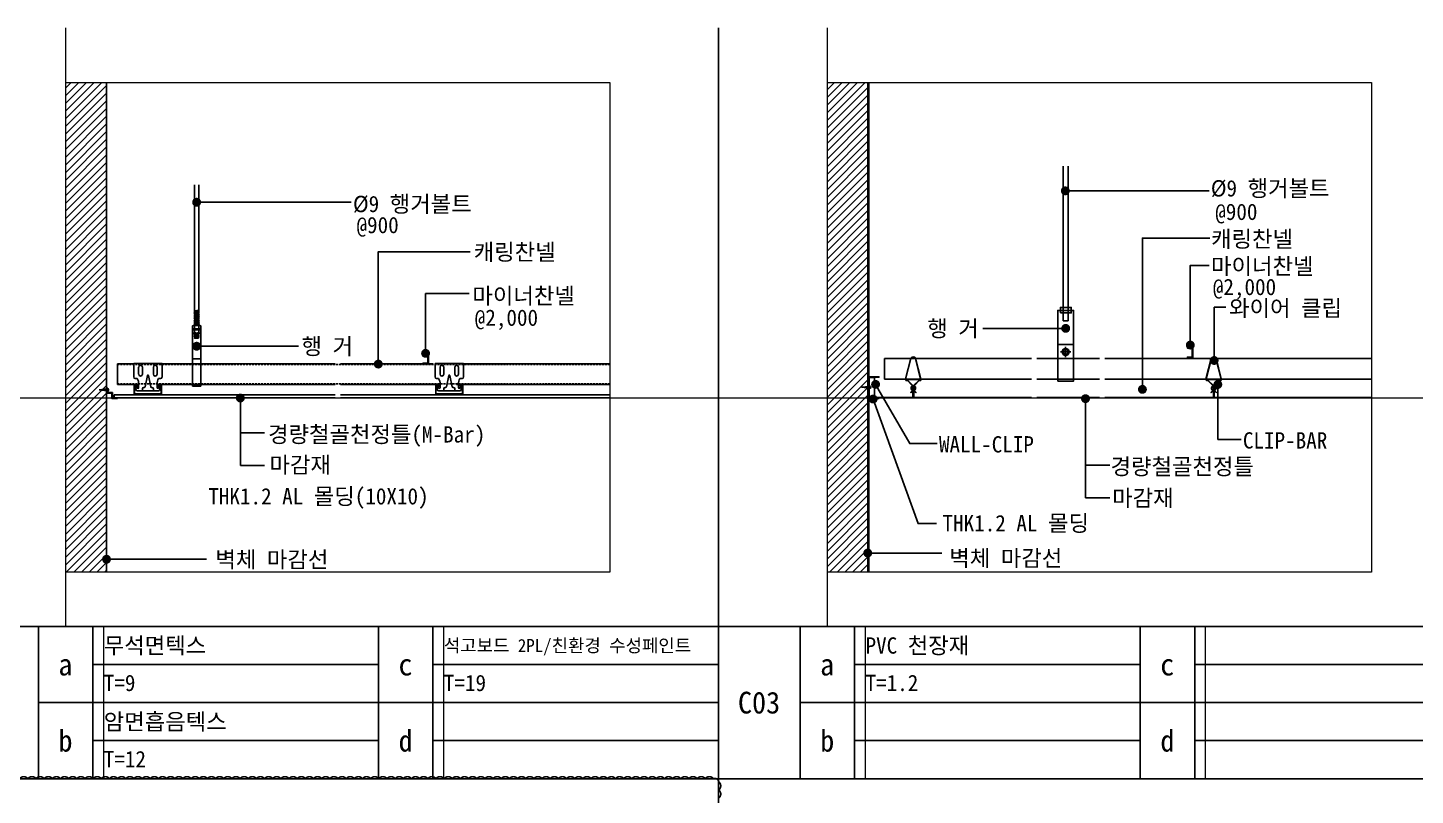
# Model space of a CAD drawing. Header units: millimetres. Extents: x 38 to 24868, y -11128 to 6117.
# Drawn here: x 18716 to 21266, y -7017 to -5606 of the extents above; entities that cross this region are included whole.
import ezdxf
from ezdxf.enums import TextEntityAlignment as Align

# ---------------------------------------------------------------- set-up
doc = ezdxf.new("R2010")
doc.units = ezdxf.units.MM
doc.linetypes.add('HIDDENX2', pattern=[5.5, 3.5, -2])
for name, color, linetype in [('A-CEXM-FINL', 6, 'CONTINUOUS'), ('A-CEXS-FRAM', 8, 'CONTINUOUS'), ('A-MKXS-LEAD', 7, 'CONTINUOUS'), ('A-XXXX-FIN1', 255, 'CONTINUOUS'), ('A-XXXX-FIN3', 4, 'CONTINUOUS'), ('A-XXXX-HATC', 8, 'CONTINUOUS'), ('A-XXXX-TEXT', 3, 'CONTINUOUS'), ('ELEV2', 9, 'CONTINUOUS')]:
    doc.layers.add(name, color=color, linetype=linetype)
for name, color, linetype, lineweight in [('A-CONC-LIN1', 2, 'CONTINUOUS', 40), ('A-XXXX-FIN2', 6, 'CONTINUOUS', 20), ('A-XXXX-SYMB', 7, 'CONTINUOUS', 25), ('A-XXXX-TABL', 7, 'CONTINUOUS', 25), ('A-XXXX-TXT1', 3, 'CONTINUOUS', 25), ('A-XXXX-TXT2', 3, 'CONTINUOUS', 25), ('REV-202205', 20, 'CONTINUOUS', 25)]:
    doc.layers.add(name, color=color, linetype=linetype, lineweight=lineweight)
doc.layers.add('A-XXXX-NPLT', color=144, linetype='CONTINUOUS', lineweight=15, plot=False)
doc.styles.add('돋움체', font='')
doc.styles.get('돋움체').set_extended_font_data('DotumChe')

# ---------------------------------------------------------------- blocks, each defined once
blk = doc.blocks.new('table')
at = {"layer": 'A-XXXX-NPLT'}
for p, q in [((1113.2, -794.7), (1113.2, -654.7)), ((1425.7, -794.7), (1425.7, -654.7)), ((1813.2, -794.7), (1813.2, -654.7)), ((2125.7, -794.7), (2125.7, -654.7))]:
    blk.add_line(p, q, dxfattribs=at)
at = {"layer": 'A-XXXX-TABL'}
for p, q in [((1678.2, -104.5), (1678.2, -2865.5)), ((104.5, -654.7), (3778.2, -654.7)), ((1053.2, -654.7), (1053.2, -794.7)), ((1103.2, -654.7), (1103.2, -794.7)), ((1365.7, -654.7), (1365.7, -794.7)), ((1415.7, -654.7), (1415.7, -794.7)), ((1753.2, -654.7), (1753.2, -794.7)), ((1803.2, -654.7), (1803.2, -794.7)), ((2065.7, -654.7), (2065.7, -794.7)), ((2115.7, -654.7), (2115.7, -794.7)), ((1103.2, -689.7), (1365.7, -689.7)), ((1415.7, -689.7), (1678.2, -689.7)), ((1803.2, -689.7), (2065.7, -689.7)), ((2115.7, -689.7), (2378.2, -689.7)), ((1053.2, -724.7), (1678.2, -724.7)), ((1753.2, -724.7), (2378.2, -724.7)), ((1103.2, -759.7), (1365.7, -759.7)), ((1415.7, -759.7), (1678.2, -759.7)), ((1803.2, -759.7), (2065.7, -759.7)), ((2115.7, -759.7), (2378.2, -759.7)), ((104.5, -794.7), (3778.2, -794.7))]:
    blk.add_line(p, q, dxfattribs=at)

msp = doc.modelspace()

# ---------------------------------------------------------------- hatches: boundary and pattern name
at = {"layer": 'A-XXXX-HATC'}
h = msp.add_hatch(dxfattribs=at)
h.set_pattern_fill('_USER', color=256, scale=10, angle=45, style=0, pattern_type=0)
h.set_pattern_definition([(45, (5916.576, 1440.129), (-7.071068, 7.071068), [])])
h.paths.add_polyline_path([(18860.6, -5706.3), (18785.6, -5706.3), (18785.6, -6606.3), (18860.6, -6606.3)])
h = msp.add_hatch(dxfattribs=at)
h.set_pattern_fill('_USER', color=256, scale=10, angle=45, style=0, pattern_type=0)
h.set_pattern_definition([(45, (7316.576, 1437.097), (-7.071068, 7.071068), [])])
h.paths.add_polyline_path([(20260.6, -5706.3), (20185.6, -5706.3), (20185.6, -6606.3), (20260.6, -6606.3)])

# ---------------------------------------------------------------- linework, layer by layer
at = {"layer": 'A-CEXM-FINL', "linetype": 'Continuous'}
for p, q in [((18874.6, -6280.3), (19280.6, -6280.3)), ((18874.6, -6280.3), (18874.6, -6286.3)), ((18874.6, -6286.3), (19280.6, -6286.3)), ((19290.6, -6280.3), (19785.6, -6280.3)), ((19290.6, -6286.3), (19785.6, -6286.3))]:
    msp.add_line(p, q, dxfattribs=at)
at = {"layer": 'A-CEXS-FRAM'}
for p, q in [((19022.4, -5894.6), (19022.4, -6126.3)), ((19030.2, -5894.6), (19030.2, -6125)), ((19021.8, -6127.3), (19030.8, -6125.6)), ((19021.8, -6127.3), (19022.4, -6126.3)), ((19021.8, -6128.8), (19030.8, -6127.1)), ((19021.8, -6127.3), (19022.4, -6127.9)), ((19021.8, -6128.8), (19022.4, -6127.9)), ((19021.8, -6130.4), (19030.8, -6128.7)), ((19021.8, -6128.8), (19022.4, -6129.5)), ((19021.8, -6130.4), (19022.4, -6129.5)), ((19021.8, -6132), (19030.8, -6130.3)), ((19021.8, -6130.4), (19022.4, -6131.1)), ((19021.8, -6132), (19022.4, -6131.1)), ((19021.8, -6133.5), (19030.8, -6131.8)), ((19021.8, -6132), (19022.4, -6132.6)), ((19021.8, -6133.5), (19022.4, -6132.6)), ((19021.8, -6135.1), (19030.8, -6133.4)), ((19021.8, -6133.5), (19022.4, -6134.2)), ((19021.8, -6135.1), (19022.4, -6134.2)), ((19021.8, -6136.7), (19030.8, -6135)), ((19021.8, -6135.1), (19022.4, -6135.8)), ((19021.8, -6136.7), (19022.4, -6135.8)), ((19021.8, -6138.2), (19030.8, -6136.6)), ((19021.8, -6136.7), (19022.4, -6137.3)), ((19021.8, -6138.2), (19022.4, -6137.3)), ((19021.8, -6139.8), (19030.8, -6138.1)), ((19021.8, -6138.2), (19022.4, -6138.9)), ((19021.8, -6139.8), (19022.4, -6138.9)), ((19021.8, -6141.4), (19030.8, -6139.7)), ((19021.8, -6139.8), (19022.4, -6140.5)), ((19021.8, -6141.4), (19022.4, -6140.5)), ((19021.8, -6142.9), (19030.8, -6141.3)), ((19021.8, -6141.4), (19022.4, -6142)), ((19021.8, -6142.9), (19022.4, -6142)), ((19021.8, -6144.5), (19030.8, -6142.8)), ((19021.8, -6142.9), (19022.4, -6143.6)), ((19021.8, -6144.5), (19022.4, -6143.6)), ((19021.8, -6146.1), (19030.8, -6144.4)), ((19021.8, -6144.5), (19022.4, -6145.2)), ((19021.8, -6146.1), (19022.4, -6145.2)), ((19022.4, -6126.3), (19030.2, -6125)), ((19022.4, -6127.9), (19030.2, -6126.5)), ((19022.4, -6127.9), (19030.2, -6126.5)), ((19022.4, -6129.5), (19030.2, -6128.1)), ((19022.4, -6129.5), (19030.2, -6128.1)), ((19022.4, -6131.1), (19030.2, -6129.7)), ((19022.4, -6131.1), (19030.2, -6129.7)), ((19022.4, -6132.6), (19030.2, -6131.2)), ((19022.4, -6132.6), (19030.2, -6131.2)), ((19022.4, -6134.2), (19030.2, -6132.8)), ((19022.4, -6134.2), (19030.2, -6132.8)), ((19022.4, -6135.8), (19030.2, -6134.4)), ((19022.4, -6135.8), (19030.2, -6134.4)), ((19022.4, -6137.3), (19030.2, -6135.9)), ((19022.4, -6137.3), (19030.2, -6135.9)), ((19022.4, -6138.9), (19030.2, -6137.5)), ((19022.4, -6138.9), (19030.2, -6137.5)), ((19022.4, -6140.5), (19030.2, -6139.1)), ((19022.4, -6140.5), (19030.2, -6139.1)), ((19022.4, -6142), (19030.2, -6140.7)), ((19022.4, -6142), (19030.2, -6140.7)), ((19022.4, -6143.6), (19030.2, -6142.2)), ((19022.4, -6143.6), (19030.2, -6142.2)), ((19022.4, -6145.2), (19030.2, -6143.8)), ((19022.4, -6145.2), (19030.2, -6143.8)), ((19022.4, -6146.7), (19030.2, -6145.4)), ((19022.4, -6146.7), (19030.2, -6145.4)), ((19030.2, -6125), (19030.8, -6125.6)), ((19030.2, -6126.5), (19030.8, -6125.6)), ((19030.2, -6126.5), (19030.8, -6127.1)), ((19030.2, -6128.1), (19030.8, -6127.1)), ((19030.2, -6128.1), (19030.8, -6128.7)), ((19030.2, -6129.7), (19030.8, -6128.7)), ((19030.2, -6129.7), (19030.8, -6130.3)), ((19030.2, -6131.2), (19030.8, -6130.3)), ((19030.2, -6131.2), (19030.8, -6131.8)), ((19030.2, -6132.8), (19030.8, -6131.8)), ((19030.2, -6132.8), (19030.8, -6133.4)), ((19030.2, -6134.4), (19030.8, -6133.4)), ((19030.2, -6134.4), (19030.8, -6135)), ((19030.2, -6135.9), (19030.8, -6135)), ((19030.2, -6135.9), (19030.8, -6136.6)), ((19030.2, -6137.5), (19030.8, -6136.6)), ((19030.2, -6137.5), (19030.8, -6138.1)), ((19030.2, -6139.1), (19030.8, -6138.1)), ((19030.2, -6139.1), (19030.8, -6139.7)), ((19030.2, -6140.7), (19030.8, -6139.7)), ((19030.2, -6140.7), (19030.8, -6141.3)), ((19030.2, -6142.2), (19030.8, -6141.3)), ((19030.2, -6142.2), (19030.8, -6142.8)), ((19030.2, -6143.8), (19030.8, -6142.8)), ((19030.2, -6143.8), (19030.8, -6144.4)), ((19030.2, -6145.4), (19030.8, -6144.4)), ((19030.2, -6145.4), (19030.8, -6146)), ((19018.6, -6158.6), (19018.6, -6153.8)), ((19018.6, -6159.3), (19034, -6159.3)), ((19018.6, -6264.3), (19018.6, -6159.3)), ((19018.6, -6166.3), (19018.6, -6161.5)), ((19032.1, -6153.1), (19020.6, -6153.1)), ((19020.6, -6167), (19022, -6167)), ((19021.8, -6147.6), (19030.8, -6146)), ((19021.8, -6146.1), (19022.4, -6146.7)), ((19021.8, -6147.6), (19022.4, -6146.7)), ((19021.8, -6149.2), (19030.8, -6147.5)), ((19021.8, -6147.6), (19022.4, -6148.3)), ((19021.8, -6149.2), (19022.4, -6148.3)), ((19021.8, -6150.8), (19030.8, -6149.1)), ((19021.8, -6149.2), (19022.4, -6149.9)), ((19021.8, -6150.8), (19022.4, -6149.9)), ((19021.8, -6152.4), (19030.8, -6150.7)), ((19021.8, -6150.8), (19022.4, -6151.5)), ((19021.8, -6152.4), (19022.4, -6151.5)), ((19021.8, -6152.4), (19022.4, -6153)), ((19021.8, -6168), (19027.6, -6167)), ((19021.8, -6168), (19022.4, -6167.1)), ((19021.8, -6169.6), (19030.8, -6167.9)), ((19021.8, -6168), (19022.4, -6168.7)), ((19021.8, -6169.6), (19022.4, -6168.7)), ((19021.8, -6171.2), (19030.8, -6169.5)), ((19021.8, -6169.6), (19022.4, -6170.3)), ((19021.8, -6171.2), (19022.4, -6170.3)), ((19022, -6167), (19030.3, -6167)), ((19022.3, -6167), (19022.4, -6167.1)), ((19022.4, -6148.3), (19030.2, -6146.9)), ((19022.4, -6148.3), (19030.2, -6146.9)), ((19022.4, -6149.9), (19030.2, -6148.5)), ((19022.4, -6149.9), (19030.2, -6148.5)), ((19022.4, -6151.5), (19030.2, -6150.1)), ((19022.4, -6151.5), (19030.2, -6150.1)), ((19022.4, -6153), (19030.2, -6151.6)), ((19022.4, -6153), (19030.2, -6151.6)), ((19022.4, -6167.1), (19023.3, -6167)), ((19022.4, -6167.1), (19023.3, -6167)), ((19022.4, -6167), (19022.5, -6167)), ((19022.4, -6167), (19022.4, -6167)), ((19022.4, -6167), (19022.5, -6167)), ((19022.4, -6167), (19022.4, -6167)), ((19022.4, -6168.7), (19029.9, -6167.3)), ((19022.4, -6168.7), (19029.9, -6167.3)), ((19022.4, -6170.3), (19029.9, -6168.9)), ((19022.4, -6170.3), (19029.9, -6168.9)), ((19022.4, -6171.8), (19029.9, -6170.5)), ((19022.4, -6171.8), (19029.9, -6170.5)), ((19022.5, -6158.6), (19022.5, -6153.8)), ((19022.5, -6166.3), (19022.5, -6161.5)), ((19026.3, -6153.1), (19030.8, -6152.2)), ((19029.9, -6167.3), (19030.3, -6167)), ((19029.9, -6167.3), (19030.8, -6167.9)), ((19029.9, -6168.9), (19030.8, -6167.9)), ((19029.9, -6168.9), (19030.8, -6169.5)), ((19029.9, -6170.5), (19030.8, -6169.5)), ((19029.9, -6170.5), (19030.8, -6171.1)), ((19030.2, -6146.9), (19030.8, -6146)), ((19030.2, -6146.9), (19030.8, -6147.5)), ((19030.2, -6148.5), (19030.8, -6147.5)), ((19030.2, -6148.5), (19030.8, -6149.1)), ((19030.2, -6150.1), (19030.8, -6149.1)), ((19030.2, -6150.1), (19030.8, -6150.7)), ((19030.2, -6151.6), (19030.8, -6150.7)), ((19030.2, -6151.6), (19030.8, -6152.2)), ((19030.2, -6158.6), (19030.2, -6153.8)), ((19030.2, -6166.3), (19030.2, -6161.5)), ((19030.3, -6153.1), (19030.8, -6152.2)), ((19030.3, -6167), (19032.1, -6167)), ((19034, -6158.6), (19034, -6153.8)), ((19034, -6159.3), (19034, -6264.3)), ((19034, -6166.3), (19034, -6161.5)), ((19021.8, -6172.7), (19030.8, -6171.1)), ((19021.8, -6171.2), (19022.4, -6171.8)), ((19021.8, -6172.7), (19022.4, -6171.8)), ((19021.8, -6174.3), (19030.8, -6172.6)), ((19021.8, -6172.7), (19022.4, -6173.4)), ((19021.8, -6174.3), (19022.4, -6173.4)), ((19021.8, -6175.9), (19030.8, -6174.2)), ((19021.8, -6174.3), (19022.4, -6175)), ((19021.8, -6175.9), (19022.4, -6175)), ((19021.8, -6175.9), (19022.4, -6176.6)), ((19022.4, -6173.4), (19029.9, -6172)), ((19022.4, -6173.4), (19029.9, -6172)), ((19022.4, -6175), (19029.9, -6173.6)), ((19022.4, -6175), (19029.9, -6173.6)), ((19022.4, -6176.6), (19029.9, -6175.2)), ((19022.4, -6176.6), (19029.9, -6175.2)), ((19022.4, -6176.6), (19029.9, -6176.6)), ((19029.9, -6172), (19030.8, -6171.1)), ((19029.9, -6172), (19030.8, -6172.6)), ((19029.9, -6173.6), (19030.8, -6172.6)), ((19029.9, -6173.6), (19030.8, -6174.2)), ((19029.9, -6175.2), (19030.8, -6174.2)), ((19029.9, -6175.2), (19029.9, -6176.6)), ((18880.6, -6223.3), (18910.6, -6223.3)), ((18880.6, -6261.3), (18880.6, -6223.3)), ((18910.6, -6222.8), (18910.6, -6247.7)), ((18910.6, -6222.8), (18962.7, -6222.8)), ((18919.7, -6229.5), (18919.7, -6242.7)), ((18926.5, -6229.5), (18926.5, -6242.7)), ((18935.9, -6244.7), (18931.5, -6265.7)), ((18941.8, -6265.7), (18937.5, -6244.7)), ((18946.8, -6229.5), (18946.8, -6242.7)), ((18953.6, -6229.5), (18953.6, -6242.7)), ((18962.7, -6222.8), (18962.7, -6247.7)), ((18962.7, -6223.3), (19280.6, -6223.3)), ((19290.6, -6223.3), (19460.7, -6223.3)), ((19464.5, -6222.8), (19464.5, -6247.7)), ((19464.5, -6222.8), (19516.7, -6222.8)), ((19473.7, -6229.5), (19473.7, -6242.7)), ((19480.4, -6229.5), (19480.4, -6242.7)), ((19489.8, -6244.7), (19485.4, -6265.7)), ((19495.8, -6265.7), (19491.4, -6244.7)), ((19500.7, -6229.5), (19500.7, -6242.7)), ((19507.5, -6229.5), (19507.5, -6242.7)), ((19512.9, -6223.3), (19785.6, -6223.3)), ((19516.7, -6222.8), (19516.7, -6247.7)), ((18880.6, -6261.3), (18919.7, -6261.3)), ((18911.7, -6262.3), (18911.7, -6279.7)), ((18912.2, -6262.3), (18912.2, -6278.5)), ((18912.7, -6261.3), (18917, -6261.3)), ((18912.7, -6261.8), (18917, -6261.8)), ((18913.3, -6250.4), (18917, -6250.4)), ((18913.3, -6262.2), (18914.6, -6270.6)), ((18913.3, -6262.2), (18914.6, -6270.6)), ((18915.3, -6263.8), (18916.8, -6267.6)), ((18917.3, -6272.9), (18956, -6272.9)), ((18917.6, -6262.3), (18917.6, -6264.5)), ((18917.6, -6264.5), (18918.1, -6264.5)), ((18918.1, -6262.3), (18918.1, -6264.5)), ((18919.7, -6261.1), (18919.7, -6267.6)), ((18926.5, -6269.5), (18926.5, -6272.9)), ((18929.2, -6266.8), (18930.1, -6266.8)), ((18943.2, -6266.8), (18944.1, -6266.8)), ((18946.8, -6269.5), (18946.8, -6272.9)), ((18953.6, -6261.1), (18953.6, -6267.6)), ((18953.6, -6261.3), (19280.6, -6261.3)), ((18955.2, -6262.3), (18955.2, -6264.5)), ((18955.7, -6264.5), (18955.2, -6264.5)), ((18955.7, -6262.3), (18955.7, -6264.5)), ((18956.3, -6250.4), (18960, -6250.4)), ((18960.6, -6261.3), (18956.3, -6261.3)), ((18960.6, -6261.8), (18956.3, -6261.8)), ((18958, -6263.8), (18956.5, -6267.6)), ((18957.5, -6261.3), (18960.6, -6261.3)), ((18960, -6262.2), (18958.7, -6270.6)), ((18961.1, -6262.3), (18961.1, -6278.5)), ((18961.7, -6262.3), (18961.7, -6279.7)), ((19034, -6264.3), (19018.6, -6264.3)), ((19290.6, -6261.3), (19469.9, -6261.3)), ((19465.6, -6262.3), (19465.6, -6279.7)), ((19466.1, -6262.3), (19466.1, -6278.5)), ((19466.7, -6261.3), (19471, -6261.3)), ((19466.7, -6261.8), (19471, -6261.8)), ((19467.2, -6250.4), (19471, -6250.4)), ((19467.2, -6262.2), (19468.5, -6270.6)), ((19467.2, -6262.2), (19468.5, -6270.6)), ((19469.2, -6263.8), (19470.8, -6267.6)), ((19471.2, -6272.9), (19510, -6272.9)), ((19471.5, -6262.3), (19471.5, -6264.5)), ((19471.5, -6264.5), (19472, -6264.5)), ((19472, -6262.3), (19472, -6264.5)), ((19473.7, -6261.1), (19473.7, -6267.6)), ((19480.4, -6269.5), (19480.4, -6272.9)), ((19483.1, -6266.8), (19484.1, -6266.8)), ((19497.1, -6266.8), (19498.1, -6266.8)), ((19500.7, -6269.5), (19500.7, -6272.9)), ((19503.7, -6261.3), (19785.6, -6261.3)), ((19507.5, -6261.1), (19507.5, -6267.6)), ((19509.1, -6262.3), (19509.1, -6264.5)), ((19509.6, -6264.5), (19509.1, -6264.5)), ((19509.6, -6262.3), (19509.6, -6264.5)), ((19510.2, -6250.4), (19514, -6250.4)), ((19514.5, -6261.3), (19510.2, -6261.3)), ((19514.5, -6261.8), (19510.2, -6261.8)), ((19511.9, -6263.8), (19510.4, -6267.6)), ((19514, -6262.2), (19512.6, -6270.6)), ((19515, -6262.3), (19515, -6278.5)), ((19515.6, -6262.3), (19515.6, -6279.7)), ((18912.2, -6280.3), (18916.8, -6280.3)), ((18917.2, -6278.6), (18912.3, -6278.6)), ((18912.3, -6278.6), (18916.8, -6278.6)), ((18917, -6279.2), (18912.5, -6279.2)), ((18912.5, -6279.2), (18916.8, -6279.2)), ((18916.9, -6279.7), (18912.5, -6279.7)), ((18912.5, -6279.7), (18916.8, -6279.7)), ((18916.8, -6278.6), (18956.5, -6278.6)), ((18917.2, -6279.8), (18917.7, -6280.2)), ((18917.3, -6279.3), (18917.9, -6279.6)), ((18917.5, -6278.7), (18918, -6279.1)), ((18955.3, -6280.3), (18918, -6280.3)), ((18955.1, -6279.7), (18918.2, -6279.7)), ((18955, -6279.2), (18918.3, -6279.2)), ((18955.8, -6278.7), (18955.3, -6279.1)), ((18956, -6279.3), (18955.4, -6279.6)), ((18956.1, -6279.8), (18955.6, -6280.2)), ((18956.1, -6278.6), (18961, -6278.6)), ((18956.3, -6279.2), (18960.8, -6279.2)), ((18956.4, -6279.7), (18960.8, -6279.7)), ((18961, -6278.6), (18956.5, -6278.6)), ((18960.8, -6279.2), (18956.5, -6279.2)), ((18960.8, -6279.7), (18956.5, -6279.7)), ((18960.8, -6280), (18956.5, -6280)), ((18961.1, -6280.3), (18956.5, -6280.3)), ((19466.1, -6280.3), (19470.7, -6280.3)), ((19471.1, -6278.6), (19466.2, -6278.6)), ((19466.2, -6278.6), (19470.7, -6278.6)), ((19471, -6279.2), (19466.4, -6279.2)), ((19466.4, -6279.2), (19470.7, -6279.2)), ((19470.8, -6279.7), (19466.4, -6279.7)), ((19466.4, -6279.7), (19470.7, -6279.7)), ((19470.7, -6278.6), (19510.5, -6278.6)), ((19471.1, -6279.8), (19471.6, -6280.2)), ((19471.3, -6279.3), (19471.8, -6279.6)), ((19471.4, -6278.7), (19472, -6279.1)), ((19509.2, -6280.3), (19471.9, -6280.3)), ((19509, -6279.7), (19472.1, -6279.7)), ((19508.9, -6279.2), (19472.3, -6279.2)), ((19509.7, -6278.7), (19509.2, -6279.1)), ((19509.9, -6279.3), (19509.3, -6279.6)), ((19510, -6279.8), (19509.5, -6280.2)), ((19510, -6278.6), (19514.9, -6278.6)), ((19510.2, -6279.2), (19514.8, -6279.2)), ((19510.3, -6279.7), (19514.8, -6279.7)), ((19514.9, -6278.6), (19510.5, -6278.6)), ((19514.8, -6279.2), (19510.5, -6279.2)), ((19514.8, -6279.7), (19510.5, -6279.7)), ((19514.8, -6280), (19510.5, -6280)), ((19515, -6280.3), (19510.5, -6280.3))]:
    msp.add_line(p, q, dxfattribs=at)
at = {"layer": 'A-CEXS-FRAM', "linetype": 'HIDDENX2'}
for p, q in [((18880.6, -6224.5), (19785.6, -6224.5)), ((18880.6, -6260.1), (19785.6, -6260.1))]:
    msp.add_line(p, q, dxfattribs=at)
at = {"layer": 'A-CEXS-FRAM'}
for points in [[(19018.6, -6160.8), (19034, -6160.8)], [(19018.6, -6214.4), (19034, -6214.4)], [(19452.1, -6223.3), (19442.1, -6223.3), (19442.1, -6222.1), (19450.9, -6222.1), (19450.9, -6205.5), (19442.1, -6205.5), (19442.1, -6204.3), (19452.1, -6204.3), (19452.1, -6223.3)]]:
    msp.add_lwpolyline(points, dxfattribs=at)
for centre, radius, start, end in [((19020.6, -6156.3), 3.13, 52.1211, 127.8789), ((19020.6, -6156.2), 3.08, 231.3178, 308.6822), ((19020.6, -6163.9), 3.13, 52.1211, 127.8789), ((19020.6, -6163.9), 3.08, 231.3178, 308.6822), ((19026.3, -6164.7), 11.5, 70.5288, 109.4712), ((19026.3, -6147.7), 11.5, 250.5288, 289.4712), ((19026.3, -6172.4), 11.5, 70.5288, 109.4712), ((19026.3, -6155.4), 11.5, 250.5288, 289.4712), ((19032.1, -6156.3), 3.13, 52.1211, 127.8789), ((19032.1, -6156.2), 3.08, 231.3178, 308.6822), ((19032.1, -6163.9), 3.13, 52.1211, 127.8789), ((19032.1, -6163.9), 3.08, 231.3178, 308.6822), ((18923.1, -6229.5), 3.37, 0, 180), ((18923.1, -6242.7), 3.37, 180, 0), ((18936.7, -6244.9), 0.809, 9.6426, 170.3574), ((18950.2, -6229.5), 3.37, 0, 180), ((18950.2, -6242.7), 3.37, 180, 0), ((19477, -6229.5), 3.37, 0, 180), ((19477, -6242.7), 3.37, 180, 0), ((19490.6, -6244.9), 0.809, 9.6426, 170.3574), ((19504.1, -6229.5), 3.37, 0, 180), ((19504.1, -6242.7), 3.37, 180, 0), ((18913.3, -6247.7), 2.7, 180, 270), ((18912.7, -6262.3), 1.08, 90, 180), ((18912.7, -6262.3), 0.539, 90, 180), ((18912.8, -6264.9), 2.7, 22.2972, 80.3972), ((18917.3, -6270.3), 2.7, 187.125, 270), ((18918.3, -6267.2), 1.49, 193.1392, 346.8608), ((18900.1, -6260.3), 19.7, 357.8515, 30.4403), ((18917, -6262.3), 1.08, 0, 90), ((18917, -6262.3), 0.539, 0, 90), ((18929.2, -6269.5), 2.7, 90, 180), ((18930.1, -6265.5), 1.35, 270, 347.8798), ((18943.2, -6265.5), 1.35, 192.1202, 270), ((18944.1, -6269.5), 2.7, 0, 90), ((18973.2, -6260.3), 19.7, 149.5597, 182.1485), ((18955, -6267.2), 1.49, 193.1392, 346.8608), ((18956.3, -6262.3), 1.08, 90, 180), ((18956.3, -6262.3), 0.539, 90, 180), ((18956, -6270.3), 2.7, 270, 352.875), ((18960.5, -6264.9), 2.7, 99.6028, 157.7028), ((18960, -6247.7), 2.7, 270, 0), ((18960.6, -6262.3), 1.08, 0, 90), ((18960.6, -6262.3), 0.539, 0, 90), ((19467.2, -6247.7), 2.7, 180, 270), ((19466.7, -6262.3), 1.08, 90, 180), ((19466.7, -6262.3), 0.539, 90, 180), ((19466.7, -6264.9), 2.7, 22.2972, 80.3972), ((19471.2, -6270.3), 2.7, 187.125, 270), ((19472.2, -6267.2), 1.49, 193.1392, 346.8608), ((19454, -6260.3), 19.7, 357.8515, 30.4403), ((19471, -6262.3), 1.08, 0, 90), ((19471, -6262.3), 0.539, 0, 90), ((19483.1, -6269.5), 2.7, 90, 180), ((19484.1, -6265.5), 1.35, 270, 347.8798), ((19497.1, -6265.5), 1.35, 192.1202, 270), ((19498.1, -6269.5), 2.7, 0, 90), ((19527.1, -6260.3), 19.7, 149.5597, 182.1485), ((19508.9, -6267.2), 1.49, 193.1392, 346.8608), ((19510.2, -6262.3), 1.08, 90, 180), ((19510.2, -6262.3), 0.539, 90, 180), ((19510, -6270.3), 2.7, 270, 352.875), ((19514.4, -6264.9), 2.7, 99.6028, 157.7028), ((19514, -6247.7), 2.7, 270, 0), ((19514.5, -6262.3), 1.08, 0, 90), ((19514.5, -6262.3), 0.539, 0, 90), ((18912.2, -6279.7), 0.539, 180, 270), ((18912.3, -6278.5), 0.135, 180, 270), ((18912.5, -6279.5), 0.27, 90, 270), ((18916.8, -6280), 0.27, 270, 90), ((18916.9, -6280.3), 0.539, 56.3099, 90), ((18917, -6279.7), 0.539, 56.3099, 90), ((18917.2, -6279.2), 0.539, 56.3099, 90), ((18918, -6279.7), 0.539, 236.3099, 270), ((18918.2, -6279.2), 0.539, 236.3099, 270), ((18918.3, -6278.6), 0.539, 236.3099, 270), ((18955, -6278.6), 0.539, 270, 303.6901), ((18955.1, -6279.2), 0.539, 270, 303.6901), ((18955.3, -6279.7), 0.539, 270, 303.6901), ((18956.1, -6279.2), 0.539, 90, 123.6901), ((18956.3, -6279.7), 0.539, 90, 123.6901), ((18956.4, -6280.3), 0.539, 90, 123.6901), ((18956.5, -6280), 0.27, 90, 270), ((18960.8, -6279.5), 0.27, 270, 90), ((18961, -6278.5), 0.135, 270, 0), ((18961.1, -6279.7), 0.539, 270, 0), ((19466.1, -6279.7), 0.539, 180, 270), ((19466.2, -6278.5), 0.135, 180, 270), ((19466.4, -6279.5), 0.27, 90, 270), ((19470.7, -6280), 0.27, 270, 90), ((19470.8, -6280.3), 0.539, 56.3099, 90), ((19471, -6279.7), 0.539, 56.3099, 90), ((19471.1, -6279.2), 0.539, 56.3099, 90), ((19471.9, -6279.7), 0.539, 236.3099, 270), ((19472.1, -6279.2), 0.539, 236.3099, 270), ((19472.3, -6278.6), 0.539, 236.3099, 270), ((19508.9, -6278.6), 0.539, 270, 303.6901), ((19509, -6279.2), 0.539, 270, 303.6901), ((19509.2, -6279.7), 0.539, 270, 303.6901), ((19510, -6279.2), 0.539, 90, 123.6901), ((19510.2, -6279.7), 0.539, 90, 123.6901), ((19510.3, -6280.3), 0.539, 90, 123.6901), ((19510.5, -6280), 0.27, 90, 270), ((19514.8, -6279.5), 0.27, 270, 90), ((19514.9, -6278.5), 0.135, 270, 0), ((19515, -6279.7), 0.539, 270, 0)]:
    msp.add_arc(centre, radius, start, end, dxfattribs=at)
at = {"layer": 'A-CONC-LIN1', "linetype": 'Continuous'}
msp.add_line((20260.6, -5706.3), (20260.6, -6606.3), dxfattribs=at)
at = {"layer": 'A-MKXS-LEAD'}
for p, q in [((20622.8, -5905.6), (20887.3, -5905.6)), ((19026.3, -5926.5), (19310.1, -5926.5)), ((20903.1, -6261.6), (20903.1, -6362.7)), ((19106.6, -6286.4), (19106.6, -6410.6)), ((19106.6, -6350.6), (19151, -6350.6)), ((20903.1, -6362.7), (20945.8, -6362.7)), ((19106.6, -6410.6), (19151, -6410.6)), ((20659.9, -6409.7), (20704.3, -6409.7))]:
    msp.add_line(p, q, dxfattribs=at)
at = {"layer": 'A-MKXS-LEAD', "const_width": 8}
for points in [[(20618.6, -5905.2, 1), (20626.9, -5906, 1)], [(19022.1, -5926.1, 1), (19030.4, -5926.9, 1)], [(20619.3, -6158, 1), (20627.6, -6158.8, 1)], [(19022.2, -6190.8, 1), (19030.5, -6191.6, 1)], [(19442.9, -6203.9, 1), (19451.2, -6204.7, 1)], [(20848.3, -6188.6, 1), (20856.6, -6189.5, 1)], [(19356, -6223.6, 1), (19364.3, -6224.4, 1)], [(20892.1, -6217, 1), (20900.4, -6217.8, 1)], [(20269.9, -6260.9, 1), (20278.2, -6261.8, 1)], [(20760.3, -6270.1, 1), (20768.6, -6270.9, 1)], [(20898.9, -6261.2, 1), (20907.2, -6262, 1)], [(19102.4, -6286, 1), (19110.7, -6286.8, 1)], [(20265.4, -6287.9, 1), (20273.7, -6288.7, 1)], [(20655.7, -6287.1, 1), (20664, -6287.9, 1)], [(18856.5, -6582.4, 1), (18864.8, -6583.2, 1)], [(20255.5, -6570.9, 1), (20263.8, -6571.7, 1)]]:
    msp.add_lwpolyline(points, format="xyb", close=True, dxfattribs=at)
at = {"layer": 'A-MKXS-LEAD'}
for points in [[(19360.1, -6224), (19360.1, -6017.5), (19529.1, -6017.5)], [(20764.4, -6270.5), (20764.4, -5992.5), (20888.1, -5992.5)], [(20852.4, -6189), (20852.4, -6042.5), (20887.3, -6042.5)], [(19447.1, -6204.3), (19447.1, -6094.4), (19527.3, -6094.4)], [(20623.4, -6158.4), (20470.9, -6158.4)], [(19026.3, -6191.2), (19213.7, -6191.2)], [(20274, -6261.4), (20336.7, -6370), (20387.2, -6370)], [(20269.5, -6288.3), (20352.2, -6517.3), (20386, -6517.3)], [(20659.9, -6287.5), (20659.9, -6469.7), (20704.3, -6469.7)], [(20259.7, -6571.3), (20396.1, -6571.3)], [(18860.7, -6582.8), (19044.5, -6582.8)]]:
    msp.add_lwpolyline(points, dxfattribs=at)
msp.add_lwpolyline([(18870.6, -6287.3, 0, 10, 0), (18885.6, -6313.2, 0, 0, 0), (18975.3, -6468.7, 0, 0, 0), (19040.1, -6468.7, 0, 0, 0)], format="xyseb", dxfattribs=at)
at = {"layer": 'A-XXXX-FIN1', "color": 2}
msp.add_line((18860.6, -5706.3), (18860.6, -6606.3), dxfattribs=at)
at = {"layer": 'A-XXXX-FIN2'}
for p, q in [((20329, -6251.4), (20338.7, -6213.4)), ((20329.9, -6251.7), (20339.6, -6213.8)), ((20356.9, -6251.7), (20347.2, -6213.8)), ((20357.9, -6251.4), (20348.1, -6213.4)), ((20881.1, -6251.4), (20890.9, -6213.4)), ((20882.1, -6251.7), (20891.8, -6213.8)), ((20909.1, -6251.7), (20899.3, -6213.8)), ((20910, -6251.4), (20900.3, -6213.4)), ((20331.3, -6253.1), (20342.6, -6264.5)), ((20331.9, -6251.8), (20355, -6251.8)), ((20332.2, -6252.9), (20343.4, -6264.1)), ((20332.3, -6252.6), (20354.5, -6252.6)), ((20342, -6272.3), (20338.2, -6276.1)), ((20342.7, -6272.8), (20338.8, -6276.7)), ((20342.7, -6265.3), (20343.4, -6265.3)), ((20343.4, -6264.1), (20354.6, -6252.9)), ((20343.4, -6264.1), (20343.4, -6265.3)), ((20344.2, -6265.3), (20343.4, -6265.3)), ((20344.2, -6264.5), (20355.6, -6253.1)), ((20344.2, -6272.7), (20348.1, -6276.7)), ((20344.9, -6272.3), (20348.7, -6276.1)), ((20883.4, -6253.1), (20894.8, -6264.5)), ((20884, -6251.8), (20907.1, -6251.8)), ((20884.3, -6252.9), (20895.6, -6264.1)), ((20884.5, -6252.6), (20906.7, -6252.6)), ((20894.1, -6272.3), (20890.3, -6276.1)), ((20894.8, -6272.8), (20890.9, -6276.7)), ((20894.8, -6265.3), (20895.6, -6265.3)), ((20895.6, -6264.1), (20906.8, -6252.9)), ((20895.6, -6264.1), (20895.6, -6265.3)), ((20896.3, -6265.3), (20895.6, -6265.3)), ((20896.3, -6272.7), (20900.3, -6276.7)), ((20896.4, -6264.5), (20907.7, -6253.1)), ((20897.1, -6272.3), (20900.8, -6276.1)), ((20338.2, -6276.1), (20338.8, -6276.7)), ((20348.1, -6276.7), (20348.7, -6276.1)), ((20890.3, -6276.1), (20890.9, -6276.7)), ((20900.3, -6276.7), (20900.8, -6276.1))]:
    msp.add_line(p, q, dxfattribs=at)
for centre, radius, start, end in [((20338.9, -6213.4), 0.2, 143.3974, 165.6445), ((20343.4, -6216.8), 5.82, 36.6026, 143.3974), ((20343.4, -6216.8), 4.82, 38.4046, 141.5954), ((20347.9, -6213.4), 0.2, 14.3555, 36.6026), ((20895.6, -6216.8), 5.82, 36.6026, 143.3974), ((20891.1, -6213.4), 0.2, 143.3974, 165.6445), ((20895.6, -6216.8), 4.82, 38.4046, 141.5954), ((20900.1, -6213.4), 0.2, 14.3555, 36.6026), ((20331.4, -6252), 2.5, 165.6445, 295.1412), ((20331.4, -6252), 1.5, 165.6445, 280.5163), ((20331.9, -6252.6), 0.8, 90, 225), ((20332.3, -6252.8), 0.2, 90, 225), ((20342.7, -6268.4), 3.97, 91.0641, 259.3871), ((20342.7, -6268.4), 3.17, 90.4405, 269.5595), ((20344.2, -6268.4), 3.97, 280.6129, 89.2837), ((20344.2, -6268.4), 3.17, 270, 90), ((20355.4, -6252), 2.5, 244.8588, 14.3555), ((20354.5, -6252.8), 0.2, 315, 90), ((20355, -6252.6), 0.8, 315, 90), ((20355.4, -6252), 1.5, 259.4837, 14.3555), ((20883.6, -6252), 2.5, 165.6445, 295.1412), ((20883.6, -6252), 1.5, 165.6445, 280.5163), ((20884, -6252.6), 0.8, 90, 225), ((20884.5, -6252.8), 0.2, 90, 225), ((20894.8, -6268.4), 3.97, 91.0641, 259.3871), ((20894.8, -6268.4), 3.17, 90.4405, 269.5595), ((20896.3, -6268.4), 3.17, 270, 90), ((20896.3, -6268.4), 3.97, 280.6129, 89.2837), ((20907.6, -6252), 2.5, 244.8588, 14.3555), ((20906.7, -6252.8), 0.2, 315, 90), ((20907.1, -6252.6), 0.8, 315, 90), ((20907.6, -6252), 1.5, 259.4837, 14.3555)]:
    msp.add_arc(centre, radius, start, end, dxfattribs=at)
at = {"layer": 'A-XXXX-FIN3', "linetype": 'Continuous'}
for p, q in [((20342.7, -6265.3), (20342.7, -6284.8)), ((20343.4, -6265.3), (20343.4, -6284.8)), ((20344.2, -6265.3), (20344.2, -6284.8)), ((20894.8, -6265.3), (20894.8, -6284.8)), ((20895.6, -6265.3), (20895.6, -6284.8)), ((20896.3, -6265.3), (20896.3, -6284.8)), ((20341.9, -6285.5), (20261.1, -6285.5)), ((20341.9, -6286.3), (20261.1, -6286.3)), ((20560.6, -6285.5), (20344.9, -6285.5)), ((20560.6, -6286.3), (20344.9, -6286.3)), ((20685.6, -6285.5), (20570.6, -6285.5)), ((20575.6, -6285.5), (20570.6, -6285.5)), ((20685.6, -6286.3), (20570.6, -6286.3)), ((20575.6, -6286.3), (20570.6, -6286.3)), ((20894.1, -6285.5), (20695.6, -6285.5)), ((20894.1, -6286.3), (20695.6, -6286.3)), ((21185.6, -6285.5), (20897.1, -6285.5)), ((21185.6, -6286.3), (20897.1, -6286.3))]:
    msp.add_line(p, q, dxfattribs=at)
for centre, radius, start, end in [((20341.9, -6284.8), 0.75, 270, 0), ((20341.9, -6284.8), 1.5, 270, 0), ((20344.9, -6284.8), 1.5, 180, 270), ((20344.9, -6284.8), 0.75, 180, 270), ((20894.1, -6284.8), 0.75, 270, 0), ((20894.1, -6284.8), 1.5, 270, 0), ((20897.1, -6284.8), 1.5, 180, 270), ((20897.1, -6284.8), 0.75, 180, 270)]:
    msp.add_arc(centre, radius, start, end, dxfattribs=at)
at = {"layer": 'A-XXXX-NPLT'}
for p, q in [((18785.6, -6706.3), (18785.6, -5605.8)), ((18785.6, -6706.3), (18785.6, -5605.8)), ((20185.6, -6706.3), (20185.6, -5605.8)), ((20185.6, -6706.3), (20185.6, -5605.8)), ((17185.6, -6286.3), (24185.6, -6286.3))]:
    msp.add_line(p, q, dxfattribs=at)
for points in [[(19785.6, -5706.3), (19785.6, -6606.3), (18785.6, -6606.3), (18785.6, -5706.3)], [(21185.6, -5706.3), (21185.6, -6606.3), (20185.6, -6606.3), (20185.6, -5706.3)]]:
    msp.add_lwpolyline(points, close=True, dxfattribs=at)
at = {"layer": 'A-XXXX-SYMB'}
for p, q in [((20896.2, -6119.5), (20917.5, -6119.5)), ((18861.6, -6269.8), (18847.4, -6271.4)), ((18847.4, -6271.4), (18857.2, -6270.8)), ((18861.6, -6272.9), (18847.4, -6271.4)), ((18857.2, -6270.8), (18858, -6270.2)), ((18858.7, -6270.8), (18859.7, -6270)), ((18858.7, -6270.8), (18860.1, -6270.7)), ((18860.1, -6270.7), (18861.2, -6269.8)), ((18862.1, -6268.2), (18861.6, -6268.2)), ((18861.6, -6274.5), (18861.6, -6268.2)), ((18862.1, -6274.5), (18862.1, -6268.2)), ((18862.1, -6273.7), (18862.1, -6269)), ((20262.2, -6265.1), (20248.1, -6266.6)), ((20248.1, -6266.6), (20257.8, -6266.1)), ((20262.2, -6268.2), (20248.1, -6266.6)), ((20257.8, -6266.1), (20258.7, -6265.5)), ((20259.4, -6266), (20260.3, -6265.3)), ((20259.4, -6266), (20260.7, -6266)), ((20260.7, -6266), (20261.8, -6265.1)), ((20262.8, -6263.5), (20262.2, -6263.5)), ((20262.2, -6269.8), (20262.2, -6263.5)), ((20262.8, -6269.8), (20262.2, -6269.8)), ((20262.8, -6269.8), (20262.8, -6263.5)), ((20262.8, -6269), (20262.8, -6264.3)), ((18862.1, -6274.5), (18861.6, -6274.5)), ((18871.6, -6276.3), (18871.6, -6286.3))]:
    msp.add_line(p, q, dxfattribs=at)
msp.add_lwpolyline([(20857.1, -6212.3), (20847.1, -6212.3), (20847.1, -6211.1), (20855.9, -6211.1), (20855.9, -6194.5), (20847.1, -6194.5), (20847.1, -6193.3), (20857.1, -6193.3), (20857.1, -6212.3)], dxfattribs=at)
for points in [[(20280.1, -6248.3), (20278.6, -6248.3), (20280.1, -6248.3, 1), (20280.1, -6247.3), (20266, -6247.3), (20261.1, -6247.3, 0.414214), (20260.6, -6247.8), (20260.6, -6286.8, 0.414214), (20261.1, -6287.3), (20280.1, -6287.3, 1), (20280.1, -6286.3), (20278.7, -6286.3), (20278.7, -6286.8)], [(20280.1, -6286.8), (20261.2, -6286.8, -0.414214), (20261.1, -6286.6), (20261.1, -6247.9, -0.414214), (20261.2, -6247.8), (20280.1, -6247.8)]]:
    msp.add_lwpolyline(points, format="xyb", dxfattribs=at)
msp.add_lwpolyline([(18880.6, -6287.3), (18870.6, -6287.3), (18870.6, -6277.3), (18860.6, -6277.3), (18860.6, -6267.3), (18861.6, -6267.3), (18861.6, -6276.3), (18871.6, -6276.3), (18871.6, -6286.3), (18880.6, -6286.3)], close=True, dxfattribs=at)
for centre, start, end in [((18862.1, -6271.4), 270, 90), ((18862.1, -6271.9), 72.3684, 82.8611), ((18862.1, -6271.9), 18.2989, 61.3579), ((20262.8, -6266.6), 270, 90), ((20262.8, -6267.2), 72.3684, 82.8611), ((20262.8, -6267.2), 18.2989, 61.3579)]:
    msp.add_arc(centre, 2.36, start, end, dxfattribs=at)
at = {"layer": 'ELEV2'}
for p, q in [((20618.8, -6144.4), (20618.8, -5860.2)), ((20627.8, -6144.4), (20627.8, -5860.2)), ((20896.2, -6217.4), (20896.2, -6119.5)), ((20618.8, -6144.4), (20627.8, -6144.4)), ((20608.9, -6188.2), (20637.8, -6188.2)), ((20623.3, -6192.2), (20623.3, -6211.2)), ((20613.8, -6201.7), (20632.8, -6201.7))]:
    msp.add_line(p, q, dxfattribs=at)
at = {"layer": 'ELEV2', "color": 7}
for p, q in [((20290.5, -6213.6), (20560.6, -6213.6)), ((20290.5, -6251.8), (20290.5, -6213.6)), ((20570.6, -6213.6), (20685.6, -6213.6)), ((20695.6, -6213.6), (21185.6, -6213.6)), ((20290.5, -6251.8), (20560.6, -6251.8)), ((20570.6, -6251.8), (20685.6, -6251.8)), ((20695.6, -6251.8), (21185.6, -6251.8))]:
    msp.add_line(p, q, dxfattribs=at)
at = {"layer": 'ELEV2'}
for points in [[(20613.8, -6130.1), (20633.7, -6130.1), (20633.7, -6119.7), (20613.8, -6119.7)], [(20608.9, -6255.3), (20637.8, -6255.3), (20637.8, -6125.3), (20608.9, -6125.3)], [(20262.2, -6247.8), (20262.2, -6285.5), (20272.2, -6285.5), (20272.2, -6247.8)]]:
    msp.add_lwpolyline(points, close=True, dxfattribs=at)
msp.add_lwpolyline([(20272.2, -6248.8), (20262.2, -6248.8)], dxfattribs=at)
for radius in [6.5, 4.5]:
    msp.add_circle((20623.3, -6201.7), radius, dxfattribs=at)
at = {"layer": 'REV-202205', "const_width": 3}
msp.add_lwpolyline([(19985.6, -7021.8, 0.520567), (19985.6, -7006.8, 0.520567), (19985.6, -6991.8, 0.520567), (19976.1, -6986.3, 0.520567), (19961.1, -6986.3, 0.520567), (19946.1, -6986.3, 0.520567), (19931.1, -6986.3, 0.520567), (19916.1, -6986.3, 0.520567), (19901.1, -6986.3, 0.520567), (19886.1, -6986.3, 0.520567), (19871.1, -6986.3, 0.520567), (19856.1, -6986.3, 0.520567), (19841.1, -6986.3, 0.520567), (19826.1, -6986.3, 0.520567), (19811.1, -6986.3, 0.520567), (19796.1, -6986.3, 0.520567), (19781.1, -6986.3, 0.520567), (19766.1, -6986.3, 0.520567), (19751.1, -6986.3, 0.520567), (19736.1, -6986.3, 0.520567), (19721.1, -6986.3, 0.520567), (19706.1, -6986.3, 0.520567), (19691.1, -6986.3, 0.520567), (19676.1, -6986.3, 0.520567), (19661.1, -6986.3, 0.520567), (19646.1, -6986.3, 0.520567), (19631.1, -6986.3, 0.520567), (19616.1, -6986.3, 0.520567), (19601.1, -6986.3, 0.520567), (19586.1, -6986.3, 0.520567), (19571.1, -6986.3, 0.520567), (19556.1, -6986.3, 0.520567), (19541.1, -6986.3, 0.520567), (19526.1, -6986.3, 0.520567), (19511.1, -6986.3, 0.520567), (19496.1, -6986.3, 0.520567), (19481.1, -6986.3, 0.520567), (19466.1, -6986.3, 0.520567), (19451.1, -6986.3, 0.520567), (19436.1, -6986.3, 0.520567), (19421.1, -6986.3, 0.520567), (19406.1, -6986.3, 0.520567), (19391.1, -6986.3, 0.520567), (19376.1, -6986.3, 0.520567), (19361.1, -6986.3, 0.520567), (19346.1, -6986.3, 0.520567), (19331.1, -6986.3, 0.520567), (19316.1, -6986.3, 0.520567), (19301.1, -6986.3, 0.520567), (19286.1, -6986.3, 0.520567), (19271.1, -6986.3, 0.520567), (19256.1, -6986.3, 0.520567), (19241.1, -6986.3, 0.520567), (19226.1, -6986.3, 0.520567), (19211.1, -6986.3, 0.520567), (19196.1, -6986.3, 0.520567), (19181.1, -6986.3, 0.520567), (19166.1, -6986.3, 0.520567), (19151.1, -6986.3, 0.520567), (19136.1, -6986.3, 0.520567), (19121.1, -6986.3, 0.520567), (19106.1, -6986.3, 0.520567), (19091.1, -6986.3, 0.520567), (19076.1, -6986.3, 0.520567), (19061.1, -6986.3, 0.520567), (19046.1, -6986.3, 0.520567), (19031.1, -6986.3, 0.520567), (19016.1, -6986.3, 0.520567), (19001.1, -6986.3, 0.520567), (18986.1, -6986.3, 0.520567), (18971.1, -6986.3, 0.520567), (18956.1, -6986.3, 0.520567), (18941.1, -6986.3, 0.520567), (18926.1, -6986.3, 0.520567), (18911.1, -6986.3, 0.520567), (18896.1, -6986.3, 0.520567), (18881.1, -6986.3, 0.520567), (18866.1, -6986.3, 0.520567), (18851.1, -6986.3, 0.520567), (18836.1, -6986.3, 0.520567), (18821.1, -6986.3, 0.520567), (18806.1, -6986.3, 0.520567), (18791.1, -6986.3, 0.520567), (18776.1, -6986.3, 0.520567), (18761.1, -6986.3, 0.520567), (18746.1, -6986.3, 0.520567), (18731.1, -6986.3, 0.520567), (18716.1, -6986.3, 0.520567), (18701.1, -6986.3, 0.520567)], format="xyb", dxfattribs=at)

# ---------------------------------------------------------------- block references
at = {"layer": 'A-XXXX-TABL', "xscale": 2, "yscale": 2, "zscale": 2}
msp.add_blockref('table', (16629.1, -5396.8), dxfattribs=at)

# ---------------------------------------------------------------- texts
at = {"layer": 'A-XXXX-TEXT', "style": '돋움체'}
for s, p in [('%%2169 행거볼트', (20890.2, -5915.9)), ('%%2169 행거볼트', (19313.6, -5944.7)), ('@900', (20898.3, -5959.1)), ('@900', (19320.1, -5983.4)), ('@2,000', (20893.9, -6097.2)), ('@2,000', (19537.4, -6153.7))]:
    msp.add_text(s, height=30, dxfattribs=at).set_placement(p)
for s, p in [('캐링찬넬', (20890.6, -5994.1)), ('캐링찬넬', (19535.5, -6018)), ('마이너찬넬', (20890.6, -6044.1)), ('마이너찬넬', (19533.1, -6098.6)), ('와이어 클립', (20923.7, -6121.1)), ('행 거', (20369, -6158.6)), ('행 거', (19219, -6191.4)), ('경량철골천정틀(M-Bar)', (19157.5, -6353.2)), ('CLIP-BAR', (20949.1, -6364.3)), ('WALL-CLIP', (20390.5, -6371.5)), ('마감재', (19160.1, -6409.2)), ('경량철골천정틀', (20705.9, -6412.3)), ('THK1.2 AL 몰딩(10X10)', (19047.7, -6467)), ('마감재', (20708.8, -6470.2)), ('THK1.2 AL 몰딩', (20397.1, -6516.4))]:
    msp.add_text(s, height=30, dxfattribs=at).set_placement(p, align=Align.MIDDLE_LEFT)
for p in [(19164.5, -6582.9), (20513.4, -6580.3)]:
    msp.add_text('벽체 마감선', height=30, dxfattribs=at).set_placement(p, align=Align.MIDDLE)
at = {"layer": 'A-XXXX-TXT1', "style": '돋움체'}
msp.add_text('C03', height=40, dxfattribs=at).set_placement((20059.9, -6846.3), align=Align.MIDDLE_CENTER)
at = {"layer": 'A-XXXX-TXT2', "style": '돋움체'}
for s, height, p in [('무석면텍스', 30, (18855.6, -6741.3)), ('석고보드 2PL/친환경 수성페인트', 24, (19480.6, -6741.3)), ('PVC 천장재', 30, (20255.6, -6741.3)), ('T=9', 30, (18855.6, -6810.1)), ('T=19', 30, (19480.6, -6810.1)), ('T=1.2', 30, (20255.6, -6810.1)), ('암면흡음텍스', 30, (18855.6, -6881.3)), ('T=12', 30, (18855.6, -6950.1))]:
    msp.add_text(s, height=height, dxfattribs=at).set_placement(p, align=Align.MIDDLE_LEFT)
for s, p in [('a', (18785.1, -6776.3)), ('c', (19410.1, -6776.3)), ('a', (20185.1, -6776.3)), ('c', (20810.1, -6776.3)), ('b', (18785.3, -6916.3)), ('d', (19410.3, -6916.3)), ('b', (20185.3, -6916.3)), ('d', (20810.3, -6916.3))]:
    msp.add_text(s, height=40, dxfattribs=at).set_placement(p, align=Align.MIDDLE_CENTER)

doc.saveas('drawing.dxf')
